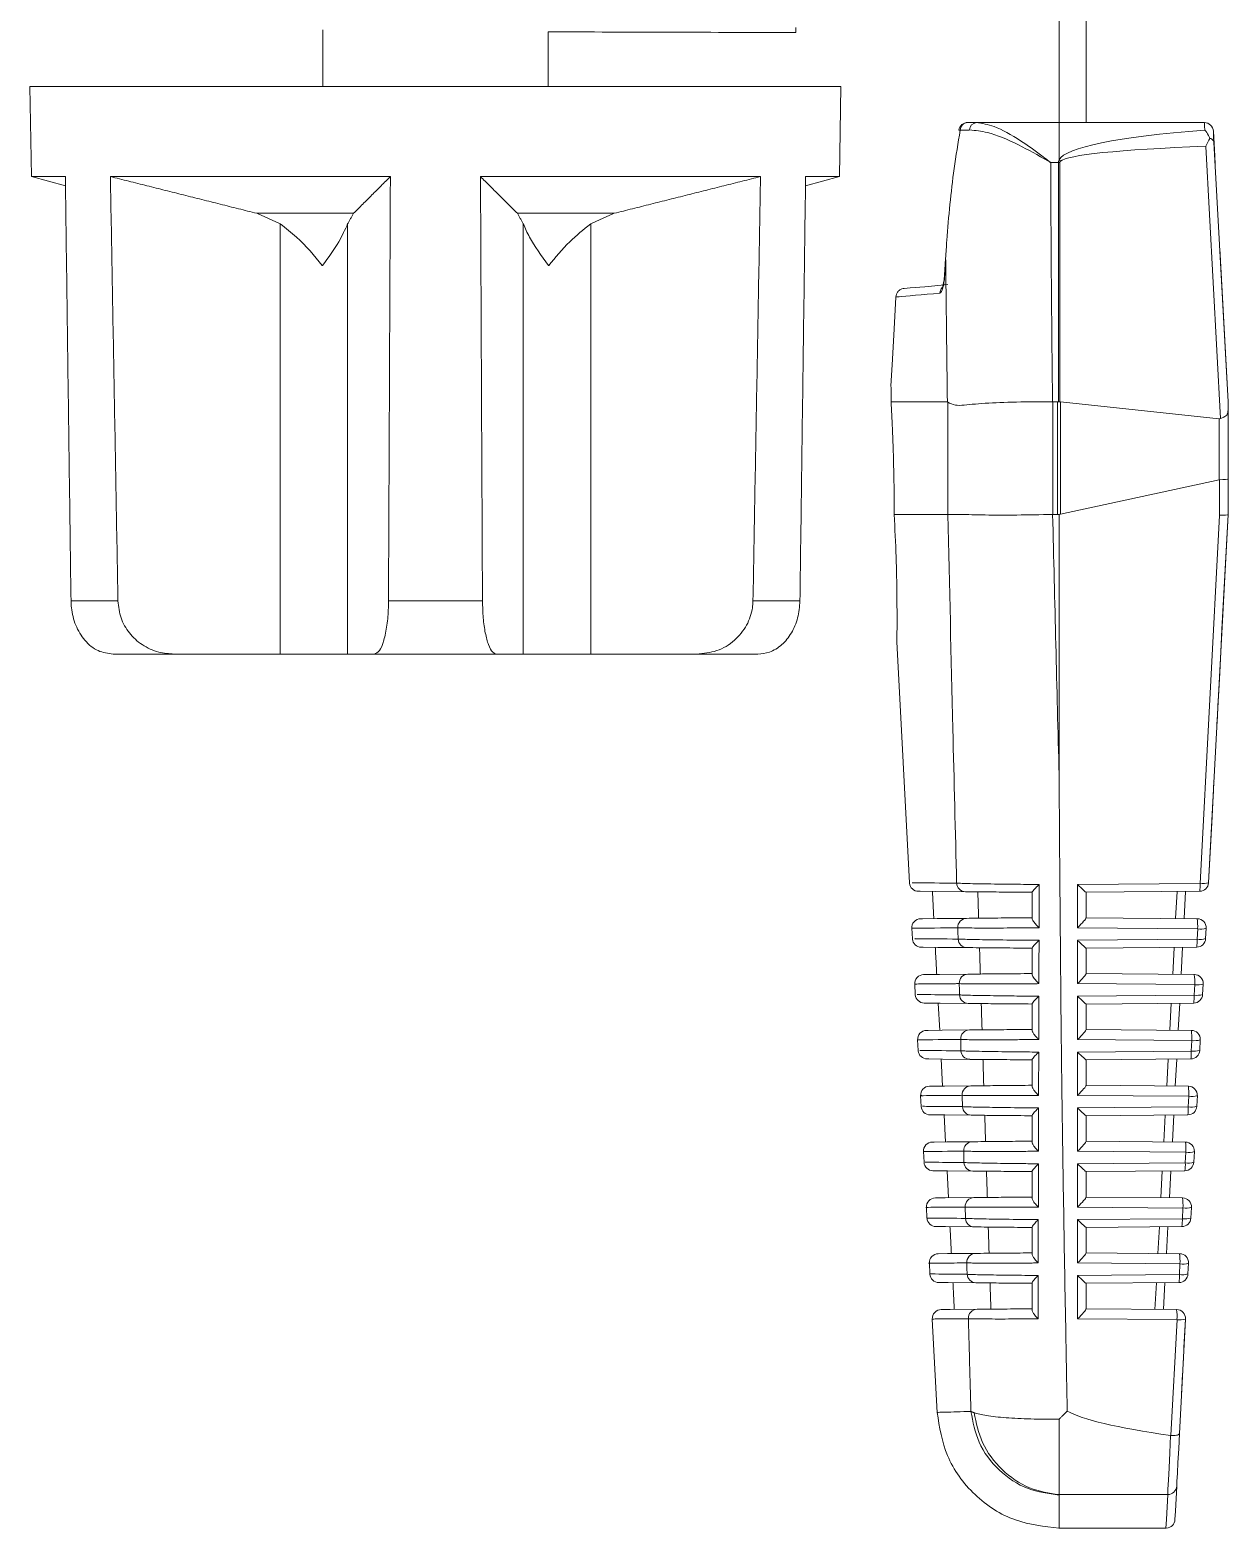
# Model space of a CAD drawing. Extents: x 2 to 136, y 1 to 99.
# Drawn here: x 10.688 to 12.018, y 40.205 to 41.868 of the extents above; entities that cross this region are included whole.
import ezdxf

# ---------------------------------------------------------------- set-up
doc = ezdxf.new("R2010")
doc.units = 0
doc.header["$MEASUREMENT"] = 0
doc.linetypes.add('SLD-Solid', pattern=[0])
doc.layers.add('OBJECT', color=7, linetype='CONTINUOUS')

msp = doc.modelspace()

# ---------------------------------------------------------------- linework, layer by layer
at = {"layer": 'OBJECT', "linetype": 'SLD-Solid', "lineweight": 15}
for p, q in [((11.8304, 41.9465), (11.8304, 41.765)), ((11.8604, 41.9465), (11.8604, 41.765)), ((11.0133, 41.8677), (11.0133, 41.805)), ((11.5383, 41.865), (11.5383, 41.8703)), ((11.2633, 41.805), (11.2633, 41.8657)), ((10.6883, 41.805), (10.6901, 41.705)), ((11.5883, 41.805), (10.6883, 41.805)), ((11.5866, 41.705), (11.5883, 41.805)), ((11.8304, 41.765), (11.7387, 41.765)), ((11.9826, 41.765), (11.8304, 41.765)), ((11.8304, 41.7236), (11.8304, 41.765)), ((11.9931, 41.7385), (12.0095, 41.4364)), ((12.0179, 41.455), (12.0022, 41.7433)), ((11.8211, 41.7205), (11.8296, 41.7205)), ((11.8296, 41.455), (11.8296, 41.7205)), ((11.8312, 41.7205), (11.8312, 41.4549)), ((10.6901, 41.705), (10.7277, 41.6949)), ((10.7276, 41.705), (10.6901, 41.705)), ((11.0883, 41.705), (10.7776, 41.705)), ((11.4991, 41.705), (11.1883, 41.705)), ((11.549, 41.6949), (11.5866, 41.705)), ((11.5866, 41.705), (11.5491, 41.705)), ((11.0475, 41.6642), (10.94, 41.6642)), ((10.9661, 41.175), (10.9661, 41.6524)), ((11.0409, 41.175), (11.0409, 41.6524)), ((11.3367, 41.6642), (11.2292, 41.6642)), ((11.2358, 41.175), (11.2358, 41.6524)), ((11.3106, 41.175), (11.3106, 41.6524)), ((12.0086, 41.6253), (12.0179, 41.455)), ((11.7045, 41.6142), (11.7042, 41.6142)), ((11.7035, 41.5961), (11.7033, 41.5961)), ((11.7064, 41.455), (11.644, 41.455)), ((11.707, 41.4545), (11.707, 41.33)), ((11.8231, 41.455), (11.8236, 41.455)), ((11.8236, 41.455), (11.8288, 41.455)), ((11.8236, 41.33), (11.8236, 41.455)), ((11.8288, 41.455), (11.8296, 41.455)), ((11.8288, 41.455), (11.8288, 41.33)), ((11.8312, 41.4549), (11.8319, 41.4548)), ((11.8319, 41.4548), (12.0081, 41.4362)), ((11.8319, 41.3303), (11.8319, 41.4548)), ((12.0179, 41.4467), (12.0179, 41.455)), ((12.0081, 41.4362), (12.0081, 41.3685)), ((12.0179, 41.3692), (12.0179, 41.4467)), ((12.0081, 41.3685), (11.8319, 41.3303)), ((12.0084, 41.3686), (12.0081, 41.3685)), ((12.0084, 41.3686), (12.0084, 41.329)), ((12.0179, 41.33), (12.0179, 41.3692)), ((11.707, 41.33), (11.6474, 41.33)), ((11.8236, 41.33), (11.8232, 41.33)), ((11.8288, 41.33), (11.8236, 41.33)), ((11.8304, 41.0414), (11.8304, 41.3299)), ((12.0084, 41.329), (11.9868, 40.9205)), ((11.9963, 40.9212), (12.0179, 41.33)), ((12.0179, 41.33), (12.0125, 41.2289)), ((12.0179, 41.33), (12.0179, 41.33)), ((10.7339, 41.234), (10.786, 41.234)), ((11.0862, 41.234), (11.1905, 41.234)), ((11.4907, 41.234), (11.5428, 41.234)), ((11.6503, 41.1886), (11.6643, 40.921)), ((10.8484, 41.175), (10.7806, 41.175)), ((10.8687, 41.175), (10.7806, 41.175)), ((10.9661, 41.175), (10.8484, 41.175)), ((10.9661, 41.175), (11.0409, 41.175)), ((11.0409, 41.175), (11.0705, 41.175)), ((11.2062, 41.175), (11.0705, 41.175)), ((11.2358, 41.175), (11.2062, 41.175)), ((11.2358, 41.175), (11.3106, 41.175)), ((11.3106, 41.175), (11.4283, 41.175)), ((11.4961, 41.175), (11.4283, 41.175)), ((12.0001, 40.9944), (11.9963, 40.9212)), ((11.8509, 40.9193), (11.9868, 40.9205)), ((11.8509, 40.8712), (11.8509, 40.9193)), ((11.9864, 40.9117), (11.8603, 40.9106)), ((11.8604, 40.9106), (11.8604, 40.8822)), ((11.9597, 40.8815), (11.9613, 40.9115)), ((11.9707, 40.9116), (11.9691, 40.8814)), ((11.6669, 40.8707), (11.6676, 40.859)), ((11.9842, 40.8701), (11.8509, 40.8712)), ((11.8604, 40.8824), (11.9837, 40.8813)), ((11.9835, 40.8585), (11.9842, 40.8701)), ((11.9936, 40.8708), (11.993, 40.8592)), ((11.8509, 40.8573), (11.9835, 40.8585)), ((11.8509, 40.8092), (11.8509, 40.8573)), ((11.9831, 40.8497), (11.8603, 40.8486)), ((11.8604, 40.8486), (11.8604, 40.8202)), ((11.9565, 40.8195), (11.958, 40.8495)), ((11.9675, 40.8496), (11.9659, 40.8195)), ((11.8604, 40.8204), (11.9804, 40.8193)), ((11.6702, 40.8087), (11.6708, 40.797)), ((11.9809, 40.8081), (11.8509, 40.8092)), ((11.9803, 40.7964), (11.9809, 40.8081)), ((11.9903, 40.8088), (11.9897, 40.7971)), ((11.6963, 40.7877), (11.6979, 40.7573)), ((11.8509, 40.7953), (11.9803, 40.7964)), ((11.8509, 40.7472), (11.8509, 40.7953)), ((11.9798, 40.7877), (11.8603, 40.7866)), ((11.8604, 40.7866), (11.8604, 40.7582)), ((11.9532, 40.7576), (11.9548, 40.7874)), ((11.9642, 40.7875), (11.9626, 40.7575)), ((11.8604, 40.7584), (11.9772, 40.7574)), ((11.6734, 40.7467), (11.6741, 40.735)), ((11.9776, 40.7461), (11.8509, 40.7472)), ((11.977, 40.7344), (11.9776, 40.7461)), ((11.9871, 40.7468), (11.9865, 40.7351)), ((11.6995, 40.7257), (11.7011, 40.6953)), ((11.8509, 40.7333), (11.977, 40.7344)), ((11.8509, 40.6852), (11.8509, 40.7333)), ((11.9766, 40.7256), (11.8603, 40.7246)), ((11.8604, 40.7246), (11.8604, 40.6962)), ((11.9499, 40.6956), (11.9515, 40.7254)), ((11.9609, 40.7255), (11.9593, 40.6955)), ((11.8604, 40.6964), (11.9739, 40.6954)), ((11.6767, 40.6848), (11.6773, 40.673)), ((11.9743, 40.6842), (11.8509, 40.6852)), ((11.8509, 40.6713), (11.9737, 40.6724)), ((11.8509, 40.6232), (11.8509, 40.6713)), ((11.9737, 40.6724), (11.9743, 40.6842)), ((11.9838, 40.6849), (11.9832, 40.6731)), ((11.7028, 40.6637), (11.7044, 40.6334)), ((11.9733, 40.6636), (11.8603, 40.6626)), ((11.8604, 40.6626), (11.8604, 40.6342)), ((11.9466, 40.6336), (11.9482, 40.6634)), ((11.9576, 40.6635), (11.9561, 40.6335)), ((11.6799, 40.6228), (11.6805, 40.611)), ((11.9711, 40.6222), (11.8509, 40.6232)), ((11.8604, 40.6344), (11.9706, 40.6334)), ((11.9704, 40.6104), (11.9711, 40.6222)), ((11.9805, 40.6229), (11.9799, 40.6111)), ((11.8509, 40.6093), (11.9704, 40.6104)), ((11.8509, 40.5612), (11.8509, 40.6093)), ((11.706, 40.6016), (11.7076, 40.5714)), ((11.97, 40.6016), (11.8603, 40.6006)), ((11.8604, 40.6006), (11.8604, 40.5722)), ((11.9434, 40.5716), (11.9449, 40.6014)), ((11.9544, 40.6014), (11.9528, 40.5716)), ((11.8604, 40.5724), (11.9674, 40.5714)), ((11.6832, 40.5609), (11.6838, 40.549)), ((11.9678, 40.5602), (11.8509, 40.5612)), ((11.9672, 40.5483), (11.9678, 40.5602)), ((11.9773, 40.5609), (11.9766, 40.549)), ((11.8509, 40.5473), (11.9672, 40.5483)), ((11.8509, 40.4992), (11.8509, 40.5473)), ((11.9667, 40.5396), (11.8603, 40.5386)), ((11.8604, 40.5386), (11.8604, 40.5102)), ((11.9401, 40.5097), (11.9417, 40.5393)), ((11.9511, 40.5394), (11.9495, 40.5096)), ((11.8604, 40.5104), (11.9641, 40.5095)), ((11.6864, 40.4989), (11.687, 40.487)), ((11.9645, 40.4983), (11.8509, 40.4992)), ((11.9639, 40.4863), (11.9645, 40.4983)), ((11.974, 40.4989), (11.9734, 40.487)), ((11.8509, 40.4853), (11.9639, 40.4863)), ((11.8509, 40.4372), (11.8509, 40.4853)), ((11.9635, 40.4775), (11.8603, 40.4766)), ((11.8604, 40.4766), (11.8604, 40.4482)), ((11.9368, 40.4477), (11.9384, 40.4773)), ((11.9478, 40.4774), (11.9462, 40.4476)), ((11.8604, 40.4484), (11.9608, 40.4475)), ((11.6897, 40.437), (11.6951, 40.333)), ((11.9613, 40.4363), (11.8509, 40.4372)), ((11.9613, 40.4363), (11.9545, 40.3076)), ((11.964, 40.31), (11.9707, 40.437)), ((11.9707, 40.437), (11.969, 40.4054)), ((11.8304, 40.2421), (11.9509, 40.2421)), ((11.83, 40.205), (11.949, 40.205))]:
    msp.add_line(p, q, dxfattribs=at)
at = {"layer": 'OBJECT', "linetype": 'SLD-Solid', "lineweight": 15, "flags": 128}
for points in [[(11.9917, 41.7649), (11.9916, 41.7649), (11.9916, 41.7649)], [(11.9916, 41.7649), (11.9916, 41.7636), (11.9918, 41.7608), (11.992, 41.7566)], [(12.0022, 41.7433), (12.0019, 41.7495), (12.0017, 41.7537), (12.0016, 41.7555)], [(12.0016, 41.7555), (12.0031, 41.7277), (12.0036, 41.7185)], [(11.7042, 41.6142), (11.7036, 41.6015), (11.7033, 41.5961)], [(11.707, 41.5851), (11.6813, 41.5828), (11.6651, 41.5814), (11.6583, 41.5808)], [(11.6438, 41.4728), (11.6451, 41.4961), (11.6469, 41.529), (11.6492, 41.5713)], [(12.0125, 41.2289), (12.0111, 41.2027), (12.0098, 41.1776), (12.0086, 41.1544), (12.0075, 41.1341), (12.0066, 41.1175), (12.006, 41.1052), (12.0056, 41.0976), (12.0055, 41.095)], [(12.0023, 41.0345), (12.0022, 41.0338), (12.0021, 41.0316), (12.0019, 41.028), (12.0017, 41.0231), (12.0013, 41.0171), (12.001, 41.0102), (12.0006, 41.0026), (12.0001, 40.9944)], [(11.7264, 40.9113), (11.693, 40.9116), (11.6763, 40.9117), (11.6742, 40.9117)], [(11.6768, 40.8813), (11.6789, 40.8813), (11.6952, 40.8815), (11.7276, 40.8817)], [(11.728, 40.8493), (11.6957, 40.8495), (11.6795, 40.8497), (11.6774, 40.8497)], [(11.6801, 40.8193), (11.6821, 40.8193), (11.6978, 40.8195), (11.7292, 40.8198)], [(11.7296, 40.7872), (11.6983, 40.7875), (11.6827, 40.7877), (11.6807, 40.7877)], [(11.6833, 40.7574), (11.6852, 40.7574), (11.7005, 40.7575), (11.7309, 40.7578)], [(11.7312, 40.7252), (11.701, 40.7255), (11.6858, 40.7256), (11.6839, 40.7256)], [(11.6866, 40.6954), (11.6884, 40.6954), (11.7032, 40.6955), (11.7325, 40.6958)], [(11.7329, 40.6632), (11.7037, 40.6635), (11.689, 40.6636), (11.6872, 40.6636)], [(11.6898, 40.6334), (11.6916, 40.6334), (11.7058, 40.6335), (11.7342, 40.6338)], [(11.7345, 40.6012), (11.7064, 40.6014), (11.6922, 40.6016), (11.6904, 40.6016)], [(11.6931, 40.5714), (11.6931, 40.5714), (11.7038, 40.5715), (11.7359, 40.5718)], [(11.7363, 40.5392), (11.7044, 40.5395), (11.6937, 40.5396)], [(11.6963, 40.5095), (11.6963, 40.5095), (11.7067, 40.5096), (11.7376, 40.5098)], [(11.738, 40.4772), (11.7072, 40.4774), (11.6969, 40.4775)], [(11.6996, 40.4475), (11.6996, 40.4475), (11.7095, 40.4476), (11.7394, 40.4478)], [(11.9675, 40.3762), (11.9663, 40.3532), (11.9661, 40.3503)], [(11.9541, 40.3076), (11.9532, 40.2884), (11.9524, 40.2718), (11.9517, 40.2582), (11.9512, 40.2482), (11.9509, 40.2421)], [(11.9609, 40.2514), (11.9612, 40.2568), (11.9617, 40.2658), (11.9623, 40.2779), (11.9631, 40.2928), (11.964, 40.31)], [(11.949, 40.205), (11.9495, 40.2143), (11.9509, 40.2421)], [(11.9609, 40.2514), (11.9595, 40.2237), (11.959, 40.2145)]]:
    msp.add_lwpolyline(points, dxfattribs=at)
at = {"layer": 'OBJECT', "linetype": 'SLD-Solid', "lineweight": 15}
for centre, radius, start, end in [((11.5383, 92.525), 50.66, 269.68898, 270), ((11.729, 41.755), 0.01, 90, 170.7454), ((11.7184, 41.7454), 0.0112, 78.5504, 86.3217), ((11.7297, 41.756), 0.00906, 94.3607, 177.1826), ((11.7397, 41.7565), 0.00857, 97.2266, 178.6423), ((11.9916, 41.7549), 0.00999, 3.1459, 90.0496), ((11.9916, 41.7549), 0.01, 3.1059, 89.191), ((11.8296, 41.6006), 0.1199, 89.2397, 89.9936), ((11.7434, 41.632), 0.1263, 45.477, 46.4723), ((11.6457, 41.5982), 0.0576, 343.2262, 357.8518), ((11.7082, 41.5752), 0.0101, 138.8484, 177.3873), ((11.6743, 40.9217), 0.01, 185.8671, 269.5), ((11.7266, 40.9211), 0.00987, 182.2588, 268.8659), ((11.9863, 40.9217), 0.01, 270.5, 356.9774), ((11.9459, 40.9181), 0.041, 351.0019, 3.3134), ((11.9901, 40.9407), 0.0204, 260.7339, 287.6061), ((11.6769, 40.8713), 0.01, 90.5, 185.5678), ((11.7279, 40.8718), 0.0099, 91.2088, 183.629), ((11.9836, 40.8713), 0.01, 356.9774, 89.5), ((11.9297, 40.8736), 0.0545, 356.3176, 8.1347), ((11.9874, 40.8902), 0.0204, 260.7174, 287.6224), ((11.6775, 40.8597), 0.01, 185.4939, 269.5), ((11.7282, 40.8591), 0.00987, 182.2857, 268.8816), ((11.983, 40.8597), 0.01, 270.5, 356.9774), ((11.9426, 40.8561), 0.041, 350.9994, 3.3163), ((11.9868, 40.8786), 0.0204, 260.7216, 287.6111), ((11.6802, 40.8093), 0.01, 90.5, 185.1668), ((11.7295, 40.8099), 0.0099, 91.1897, 183.6057), ((11.9804, 40.8093), 0.01, 356.9774, 89.5), ((11.9265, 40.8116), 0.0545, 356.3171, 8.1354), ((11.9842, 40.8282), 0.0204, 260.7174, 287.6224), ((11.6808, 40.7977), 0.01, 185.1202, 269.5), ((11.7298, 40.7971), 0.00988, 182.307, 268.9021), ((11.9797, 40.7977), 0.01, 270.5, 356.9774), ((11.9393, 40.7941), 0.041, 350.9998, 3.3139), ((11.9836, 40.8166), 0.0204, 260.7171, 287.6229), ((11.6834, 40.7474), 0.01, 90.5, 184.8207), ((11.7311, 40.7479), 0.00991, 91.1677, 183.5862), ((11.9771, 40.7474), 0.01, 356.9774, 89.5), ((11.9232, 40.7496), 0.0545, 356.3187, 8.1338), ((11.9809, 40.7663), 0.0204, 260.7216, 287.6111), ((11.684, 40.7356), 0.01, 184.7459, 269.5), ((11.7314, 40.7351), 0.00988, 182.3291, 268.9216), ((11.9765, 40.7356), 0.01, 270.5, 356.9774), ((11.9361, 40.732), 0.041, 350.9987, 3.3166), ((11.9803, 40.7545), 0.0204, 260.7174, 287.6224), ((11.6867, 40.6854), 0.01, 90.5, 184.4312), ((11.7327, 40.6859), 0.00991, 91.1426, 183.5715), ((11.9738, 40.6854), 0.01, 356.9774, 89.5), ((11.9199, 40.6877), 0.0545, 356.3195, 8.1328), ((11.6873, 40.6736), 0.01, 184.3711, 269.5), ((11.733, 40.6731), 0.00988, 182.3504, 268.9411), ((11.9732, 40.6736), 0.01, 270.5, 356.9774), ((11.9328, 40.67), 0.041, 351.0002, 3.3131), ((11.977, 40.6925), 0.0204, 260.7339, 287.6061), ((11.9776, 40.7043), 0.0204, 260.7174, 287.6224), ((11.6899, 40.6234), 0.01, 90.5, 184.0714), ((11.7344, 40.6239), 0.00991, 91.1208, 183.5527), ((11.9705, 40.6234), 0.01, 356.9774, 89.5), ((11.9167, 40.6257), 0.0545, 356.3183, 8.1342), ((11.9744, 40.6423), 0.0204, 260.714, 287.6259), ((11.6905, 40.6116), 0.01, 183.9957, 269.5), ((11.7347, 40.6111), 0.00989, 182.3725, 268.9596), ((11.9699, 40.6116), 0.01, 270.5, 356.9774), ((11.9295, 40.608), 0.041, 350.9994, 3.3163), ((11.9737, 40.6305), 0.0204, 260.7213, 287.6116), ((11.6932, 40.5614), 0.01, 90.5, 183.6897), ((11.7361, 40.5619), 0.00991, 91.1054, 183.5316), ((11.9673, 40.5614), 0.01, 356.9774, 89.5), ((11.9134, 40.5637), 0.0545, 356.3186, 8.1337), ((11.9711, 40.5804), 0.0204, 260.7342, 287.6057), ((11.6938, 40.5496), 0.01, 183.6197, 269.5), ((11.7364, 40.5491), 0.00989, 182.3926, 268.9785), ((11.9666, 40.5496), 0.01, 270.5, 356.9774), ((11.9262, 40.546), 0.041, 351.0013, 3.3124), ((11.9705, 40.5685), 0.0204, 260.7174, 287.6225), ((11.6964, 40.4995), 0.01, 90.5, 183.3196), ((11.7378, 40.4999), 0.00992, 91.0792, 183.5157), ((11.964, 40.4995), 0.01, 356.9774, 89.5), ((11.9101, 40.5018), 0.0545, 356.3195, 8.1328), ((11.9678, 40.5184), 0.0204, 260.7174, 287.6224), ((11.697, 40.4875), 0.01, 183.243, 269.5), ((11.7382, 40.4871), 0.00989, 182.413, 268.997), ((11.9634, 40.4875), 0.01, 270.5, 356.9774), ((11.923, 40.4839), 0.041, 351.0019, 3.3134), ((11.9672, 40.5064), 0.0204, 260.7171, 287.6229), ((11.6997, 40.4375), 0.01, 90.5, 183.0138), ((11.7396, 40.4379), 0.00992, 91.0575, 183.4986), ((11.9607, 40.4375), 0.01, 356.9774, 89.5), ((11.9068, 40.4398), 0.0545, 356.3183, 8.1342), ((11.9645, 40.4564), 0.0204, 260.7216, 287.6111), ((11.951, 40.252), 0.00991, 269.4424, 356.5322), ((11.949, 40.215), 0.01, 273.5738, 356.9774)]:
    msp.add_arc(centre, radius, start, end, dxfattribs=at)
for centre, major_axis, ratio, start_param, end_param in [((12.3991, 41.705), (0.5695, -0.0157), 0.101686, 2.370066, 3.09173), ((12.4007, 41.7128), (0.5695, -0.0078), 0.050872, 2.368959, 3.089624), ((13.8929, 41.8128), (0, 7.8848), 0.262774, 1.582496, 1.616187), ((12.3991, 41.705), (0.5695, -0.0157), 0.101686, 3.09173, 3.144394), ((12.4007, 41.7128), (0.5695, -0.0078), 0.050872, 3.089624, 3.142288), ((12.0079, 41.4736), (-0.0006, 0.0374), 0.267094, 3.109102, 3.249703), ((12.0079, 41.3692), (0.01, 0), 0.061163, 4.764749, 6.283185), ((13.8929, 45.3483), (0, 19.0675), 0.111038, 1.783132, 1.798644), ((11.8288, 40.3527), (0, 0.9773), 0.122785, 6.270094, 6.283185), ((11.8288, 40.352), (0.0064, 0.9787), 0.122438, 0.027376, 0.040465), ((12.0079, 41.3303), (0.01, -0.00026), 0.120424, 4.767926, 6.280008), ((11.8504, 40.9205), (0.00999, -0.00991), 0.035372, 4.799799, 6.248135), ((11.8504, 40.8725), (0.00996, 0.00988), 0.087934, 4.677799, 6.196235), ((11.8504, 40.8585), (0.00999, -0.00991), 0.035372, 4.799799, 6.248135), ((11.8504, 40.8105), (0.00996, 0.00988), 0.087934, 4.677799, 6.196235), ((11.8504, 40.7965), (0.00999, -0.00991), 0.035372, 4.799799, 6.248135), ((11.8504, 40.7485), (0.00996, 0.00988), 0.087934, 4.677799, 6.196235), ((11.8504, 40.7345), (0.00999, -0.00991), 0.035372, 4.799799, 6.248135), ((11.8504, 40.6865), (0.00996, 0.00988), 0.087934, 4.677799, 6.196235), ((11.8504, 40.6725), (0.00999, -0.00991), 0.035372, 4.799799, 6.248135), ((11.8504, 40.6245), (0.00996, 0.00988), 0.087934, 4.677799, 6.196235), ((11.8504, 40.6105), (0.00999, -0.00991), 0.035372, 4.799799, 6.248135), ((11.8504, 40.5625), (0.00996, 0.00988), 0.087934, 4.677799, 6.196235), ((11.8504, 40.5485), (0.00999, -0.00991), 0.035372, 4.799799, 6.248135), ((11.8504, 40.5005), (0.00996, 0.00988), 0.087934, 4.677799, 6.196235), ((11.8504, 40.4865), (0.00999, -0.00991), 0.035372, 4.799799, 6.248135), ((11.8504, 40.4385), (0.00996, 0.00988), 0.087934, 4.677799, 6.196235), ((14.1201, 40.3601), (2.2897, 0.0147), 0.052015, 3.230394, 3.471508)]:
    msp.add_ellipse(centre, major_axis=major_axis, ratio=ratio, start_param=start_param, end_param=end_param, dxfattribs=at)
for points, knots in [([(11.7045, 41.6142), (11.7049, 41.6209), (11.707, 41.6541), (11.7117, 41.7017), (11.7183, 41.7422), (11.7206, 41.7564)], [0, 0, 0, 0, 0.13968, 0.698662, 1, 1, 1, 1]), ([(11.7312, 41.7567), (11.7376, 41.7561), (11.7539, 41.7546), (11.784, 41.7414), (11.808, 41.7283), (11.82, 41.7212), (11.821, 41.7206), (11.8211, 41.7205)], [0, 0, 0, 0, 0.244744, 0.626729, 0.967928, 0.996145, 1, 1, 1, 1]), ([(11.8211, 41.7205), (11.821, 41.7206), (11.82, 41.7214), (11.8166, 41.724), (11.8055, 41.7325), (11.7851, 41.7468), (11.7597, 41.7617), (11.745, 41.764), (11.7387, 41.765)], [0, 0, 0, 0, 0.003661, 0.034964, 0.112489, 0.381453, 0.732442, 1, 1, 1, 1]), ([(11.992, 41.7566), (11.992, 41.7566), (11.9934, 41.755), (11.9955, 41.7521), (11.9973, 41.7485), (11.9978, 41.7474)], [0, 0, 0, 0, 0.021179, 0.717118, 1, 1, 1, 1]), ([(11.9978, 41.7474), (11.9963, 41.7446), (11.9948, 41.7417), (11.9932, 41.7386), (11.9931, 41.7385)], [0, 0, 0, 0, 0.979999, 1, 1, 1, 1]), ([(12.0022, 41.7433), (12.0022, 41.7433), (12.0022, 41.7436), (12.002, 41.7446), (12.0009, 41.746), (11.9992, 41.7469), (11.9981, 41.7473), (11.9978, 41.7474)], [0, 0, 0, 0, 0.017168, 0.202288, 0.556603, 0.898387, 1, 1, 1, 1]), ([(11.0127, 41.6062), (11.0126, 41.6063), (11.0043, 41.617), (10.9896, 41.6341), (10.9723, 41.6476), (10.9661, 41.6524)], [0, 0, 0, 0, 0.004609, 0.647696, 1, 1, 1, 1]), ([(11.0409, 41.6524), (11.038, 41.6461), (11.0317, 41.6322), (11.0197, 41.6152), (11.0127, 41.6063), (11.0127, 41.6062)], [0, 0, 0, 0, 0.458105, 0.995394, 1, 1, 1, 1]), ([(11.264, 41.6062), (11.264, 41.6063), (11.2556, 41.617), (11.2438, 41.6341), (11.2379, 41.6476), (11.2358, 41.6524)], [0, 0, 0, 0, 0.004609, 0.647696, 1, 1, 1, 1]), ([(11.3106, 41.6524), (11.3026, 41.6461), (11.2853, 41.6322), (11.2711, 41.6152), (11.2641, 41.6063), (11.264, 41.6062)], [0, 0, 0, 0, 0.458104, 0.995393, 1, 1, 1, 1]), ([(11.6981, 41.5756), (11.6986, 41.5759), (11.6996, 41.5764), (11.7011, 41.5801), (11.7024, 41.5855), (11.7032, 41.5912), (11.7034, 41.5948), (11.7035, 41.5961)], [0, 0, 0, 0, 0.219062, 0.438015, 0.65921, 0.879994, 1, 1, 1, 1]), ([(11.6492, 41.5714), (11.6494, 41.5725), (11.6497, 41.5747), (11.6516, 41.5776), (11.6542, 41.5797), (11.6566, 41.5806), (11.6579, 41.5807), (11.6583, 41.5808)], [0, 0, 0, 0, 0.235922, 0.471828, 0.707762, 0.92541, 1, 1, 1, 1]), ([(11.6492, 41.5713), (11.6493, 41.5714), (11.6499, 41.5714), (11.6554, 41.5719), (11.679, 41.574), (11.6981, 41.5756)], [0, 0, 0, 0, 0.045653, 0.228294, 1, 1, 1, 1]), ([(11.6438, 41.4728), (11.6439, 41.47), (11.6439, 41.4666), (11.644, 41.457), (11.644, 41.455)], [0, 0, 0, 0, 0.791808, 1, 1, 1, 1]), ([(11.644, 41.455), (11.644, 41.455), (11.644, 41.455), (11.644, 41.4549), (11.644, 41.4549), (11.6439, 41.4548), (11.6439, 41.4548)], [0, 0, 0, 0, 0.344834, 0.691981, 0.859587, 1, 1, 1, 1]), ([(11.6439, 41.4548), (11.6444, 41.4457), (11.6454, 41.4274), (11.6469, 41.3853), (11.6474, 41.3511), (11.6474, 41.3325), (11.6474, 41.33)], [0, 0, 0, 0, 0.315106, 0.632946, 0.949791, 1, 1, 1, 1]), ([(11.8231, 41.455), (11.8179, 41.4551), (11.7993, 41.4553), (11.7683, 41.4544), (11.7362, 41.4529), (11.7157, 41.4498), (11.7095, 41.4532), (11.707, 41.4545)], [0, 0, 0, 0, 0.097508, 0.35133, 0.599304, 0.843154, 1, 1, 1, 1]), ([(12.0179, 41.4467), (12.0178, 41.4452), (12.0178, 41.4426), (12.0166, 41.4401), (12.0145, 41.4385), (12.012, 41.4374), (12.0102, 41.4367), (12.0095, 41.4364)], [0, 0, 0, 0, 0.281512, 0.477158, 0.672469, 0.878462, 1, 1, 1, 1]), ([(11.6474, 41.33), (11.6482, 41.314), (11.6497, 41.2821), (11.6505, 41.2392), (11.6506, 41.2071), (11.6504, 41.1886), (11.6504, 41.1886), (11.6504, 41.1886)], [0, 0, 0, 0, 0.21319, 0.426375, 0.639811, 0.854212, 1, 1, 1, 1]), ([(11.8232, 41.33), (11.8097, 41.3297), (11.7828, 41.3292), (11.7471, 41.3293), (11.7197, 41.3301), (11.7112, 41.33), (11.707, 41.33)], [0, 0, 0, 0, 0.253584, 0.507165, 0.760848, 1, 1, 1, 1]), ([(11.707, 41.33), (11.7088, 41.2507), (11.7119, 41.1143), (11.7153, 40.9778), (11.7167, 40.9207)], [0, 0, 0, 0, 0.58145, 1, 1, 1, 1]), ([(10.7806, 41.175), (10.775, 41.1757), (10.7637, 41.1772), (10.7489, 41.189), (10.7386, 41.206), (10.7344, 41.2222), (10.734, 41.2314), (10.7339, 41.234)], [0, 0, 0, 0, 0.241745, 0.484005, 0.711796, 0.922051, 1, 1, 1, 1]), ([(10.786, 41.234), (10.7867, 41.2275), (10.7882, 41.2147), (10.7981, 41.1977), (10.8126, 41.1845), (10.8302, 41.1764), (10.8427, 41.1754), (10.8484, 41.175)], [0, 0, 0, 0, 0.198026, 0.39586, 0.598898, 0.81482, 1, 1, 1, 1]), ([(11.0705, 41.175), (11.0724, 41.1757), (11.0762, 41.1772), (11.0812, 41.189), (11.0847, 41.206), (11.0861, 41.2222), (11.0862, 41.2314), (11.0862, 41.234)], [0, 0, 0, 0, 0.241745, 0.484005, 0.711795, 0.922051, 1, 1, 1, 1]), ([(11.1905, 41.234), (11.1907, 41.2275), (11.191, 41.2147), (11.1935, 41.1977), (11.1972, 41.1845), (11.2016, 41.1764), (11.2047, 41.1754), (11.2062, 41.175)], [0, 0, 0, 0, 0.198026, 0.395861, 0.598898, 0.81482, 1, 1, 1, 1]), ([(11.4283, 41.175), (11.4358, 41.1757), (11.4509, 41.1772), (11.4706, 41.189), (11.4844, 41.206), (11.49, 41.2222), (11.4905, 41.2314), (11.4907, 41.234)], [0, 0, 0, 0, 0.241745, 0.484005, 0.711796, 0.922051, 1, 1, 1, 1]), ([(11.5428, 41.234), (11.5423, 41.2275), (11.5412, 41.2147), (11.5337, 41.1977), (11.5229, 41.1845), (11.5097, 41.1764), (11.5004, 41.1754), (11.4961, 41.175)], [0, 0, 0, 0, 0.198026, 0.395861, 0.598898, 0.81482, 1, 1, 1, 1]), ([(11.8395, 40.3349), (11.8393, 40.3406), (11.8388, 40.369), (11.8366, 40.4884), (11.8326, 40.7182), (11.8312, 40.9253), (11.8304, 41.0414)], [0, 0, 0, 0, 0.024147, 0.120738, 0.507103, 1, 1, 1, 1]), ([(11.6673, 40.9212), (11.6678, 40.9212), (11.6689, 40.9212), (11.6994, 40.9209), (11.7167, 40.9207)], [0, 0, 0, 0, 0.434853, 1, 1, 1, 1]), ([(11.7167, 40.9207), (11.7185, 40.9207), (11.7238, 40.9204), (11.7423, 40.92), (11.7707, 40.9196), (11.7942, 40.9194), (11.8056, 40.9193), (11.8083, 40.9193)], [0, 0, 0, 0, 0.147376, 0.444496, 0.741154, 0.940222, 1, 1, 1, 1]), ([(11.8004, 40.9106), (11.7891, 40.9107), (11.7664, 40.9109), (11.7392, 40.9112), (11.7308, 40.9112), (11.7264, 40.9113)], [0, 0, 0, 0, 0.320862, 0.641681, 1, 1, 1, 1]), ([(11.8004, 40.9107), (11.8005, 40.9109), (11.8007, 40.9114), (11.8025, 40.9135), (11.8051, 40.9162), (11.8072, 40.9183), (11.8082, 40.9193), (11.8083, 40.9193)], [0, 0, 0, 0, 0.192793, 0.429651, 0.749319, 0.992262, 1, 1, 1, 1]), ([(11.8083, 40.9193), (11.8082, 40.9127), (11.8082, 40.8967), (11.8082, 40.8806), (11.8081, 40.8712)], [0, 0, 0, 0, 0.412557, 1, 1, 1, 1]), ([(11.718, 40.8712), (11.7166, 40.8712), (11.7096, 40.8711), (11.684, 40.8709), (11.6633, 40.8707), (11.6688, 40.8708), (11.6696, 40.8708)], [0, 0, 0, 0, 0.041896, 0.209507, 0.881586, 1, 1, 1, 1]), ([(11.8081, 40.8712), (11.8055, 40.8712), (11.7965, 40.8711), (11.7752, 40.871), (11.7478, 40.8709), (11.7266, 40.871), (11.7204, 40.8712), (11.718, 40.8712)], [0, 0, 0, 0, 0.059553, 0.208066, 0.505163, 0.802607, 1, 1, 1, 1]), ([(11.7276, 40.8817), (11.7315, 40.8818), (11.7392, 40.8818), (11.7651, 40.8821), (11.7884, 40.8823), (11.8004, 40.8824)], [0, 0, 0, 0, 0.327832, 0.655734, 1, 1, 1, 1]), ([(11.8081, 40.8712), (11.8081, 40.8712), (11.8069, 40.8724), (11.8047, 40.8747), (11.8022, 40.8778), (11.8007, 40.8802), (11.8005, 40.8812), (11.8004, 40.8816)], [0, 0, 0, 0, 0.007975, 0.299097, 0.60291, 0.800708, 1, 1, 1, 1]), ([(11.6702, 40.8592), (11.6708, 40.8591), (11.6722, 40.8591), (11.7018, 40.8589), (11.7183, 40.8587)], [0, 0, 0, 0, 0.442331, 1, 1, 1, 1]), ([(11.7183, 40.8587), (11.72, 40.8587), (11.7253, 40.8584), (11.7437, 40.858), (11.7717, 40.8576), (11.7946, 40.8574), (11.8055, 40.8573), (11.8081, 40.8573)], [0, 0, 0, 0, 0.148954, 0.44926, 0.7491, 0.940502, 1, 1, 1, 1]), ([(11.8004, 40.8487), (11.8005, 40.849), (11.8007, 40.8495), (11.8025, 40.8516), (11.8051, 40.8543), (11.8072, 40.8564), (11.8081, 40.8573), (11.8081, 40.8573)], [0, 0, 0, 0, 0.197194, 0.440799, 0.768914, 0.992186, 1, 1, 1, 1]), ([(11.8081, 40.8573), (11.8081, 40.8507), (11.8081, 40.8347), (11.808, 40.8186), (11.808, 40.8092)], [0, 0, 0, 0, 0.412532, 1, 1, 1, 1]), ([(11.8004, 40.8486), (11.7891, 40.8487), (11.7667, 40.8489), (11.7402, 40.8491), (11.7322, 40.8492), (11.728, 40.8493)], [0, 0, 0, 0, 0.324748, 0.649448, 1, 1, 1, 1]), ([(11.7292, 40.8198), (11.7331, 40.8198), (11.7407, 40.8199), (11.7662, 40.8201), (11.7889, 40.8203), (11.8004, 40.8204)], [0, 0, 0, 0, 0.331872, 0.663815, 1, 1, 1, 1]), ([(11.7196, 40.8092), (11.7182, 40.8092), (11.7113, 40.8092), (11.6862, 40.8089), (11.6664, 40.8088), (11.6717, 40.8088), (11.6725, 40.8088)], [0, 0, 0, 0, 0.042626, 0.213154, 0.896941, 1, 1, 1, 1]), ([(11.808, 40.8092), (11.8054, 40.8092), (11.7964, 40.8091), (11.7754, 40.809), (11.7482, 40.8089), (11.7278, 40.809), (11.7219, 40.8092), (11.7196, 40.8092)], [0, 0, 0, 0, 0.059276, 0.209421, 0.509831, 0.810598, 1, 1, 1, 1]), ([(11.808, 40.8092), (11.808, 40.8092), (11.8069, 40.8103), (11.8047, 40.8126), (11.8022, 40.8156), (11.8007, 40.8181), (11.8005, 40.8191), (11.8004, 40.8196)], [0, 0, 0, 0, 0.008047, 0.282711, 0.593788, 0.796118, 1, 1, 1, 1]), ([(11.673, 40.7971), (11.6738, 40.7971), (11.6756, 40.7971), (11.7042, 40.7969), (11.7199, 40.7967)], [0, 0, 0, 0, 0.450066, 1, 1, 1, 1]), ([(11.7199, 40.7967), (11.7216, 40.7966), (11.7268, 40.7964), (11.7451, 40.796), (11.7727, 40.7956), (11.795, 40.7954), (11.8054, 40.7953), (11.808, 40.7953)], [0, 0, 0, 0, 0.150605, 0.454244, 0.75741, 0.940779, 1, 1, 1, 1]), ([(11.8004, 40.7866), (11.7892, 40.7867), (11.7669, 40.7869), (11.7413, 40.7871), (11.7335, 40.7872), (11.7296, 40.7872)], [0, 0, 0, 0, 0.328834, 0.657619, 1, 1, 1, 1]), ([(11.8004, 40.7868), (11.8005, 40.787), (11.8007, 40.7876), (11.8025, 40.7898), (11.8051, 40.7925), (11.8071, 40.7945), (11.8079, 40.7953), (11.808, 40.7953)], [0, 0, 0, 0, 0.201838, 0.452547, 0.78939, 0.992117, 1, 1, 1, 1]), ([(11.808, 40.7953), (11.8079, 40.7887), (11.8079, 40.7727), (11.8079, 40.7566), (11.8078, 40.7472)], [0, 0, 0, 0, 0.412495, 1, 1, 1, 1]), ([(11.7309, 40.7578), (11.7347, 40.7578), (11.7422, 40.7579), (11.7673, 40.7581), (11.7894, 40.7583), (11.8004, 40.7584)], [0, 0, 0, 0, 0.336123, 0.672318, 1, 1, 1, 1]), ([(11.8078, 40.7472), (11.8078, 40.7472), (11.807, 40.748), (11.805, 40.7501), (11.8025, 40.753), (11.8007, 40.7559), (11.8005, 40.757), (11.8004, 40.7575)], [0, 0, 0, 0, 0.008163, 0.206908, 0.537762, 0.791259, 1, 1, 1, 1]), ([(11.7212, 40.7472), (11.7198, 40.7472), (11.713, 40.7472), (11.6885, 40.747), (11.6693, 40.7468), (11.6747, 40.7468), (11.6753, 40.7468)], [0, 0, 0, 0, 0.043381, 0.216931, 0.912837, 1, 1, 1, 1]), ([(11.8078, 40.7472), (11.8053, 40.7472), (11.7964, 40.7471), (11.7755, 40.747), (11.7487, 40.7469), (11.729, 40.747), (11.7233, 40.7472), (11.7212, 40.7472)], [0, 0, 0, 0, 0.059002, 0.210856, 0.514734, 0.81898, 1, 1, 1, 1]), ([(11.6759, 40.7351), (11.6768, 40.7351), (11.6789, 40.7351), (11.7065, 40.7348), (11.7215, 40.7347)], [0, 0, 0, 0, 0.458072, 1, 1, 1, 1]), ([(11.7215, 40.7347), (11.7232, 40.7346), (11.7284, 40.7344), (11.7465, 40.734), (11.7737, 40.7336), (11.7954, 40.7334), (11.8053, 40.7333), (11.8078, 40.7333)], [0, 0, 0, 0, 0.152333, 0.459461, 0.766109, 0.941054, 1, 1, 1, 1]), ([(11.8004, 40.7246), (11.7893, 40.7247), (11.7672, 40.7249), (11.7424, 40.7251), (11.7349, 40.7252), (11.7312, 40.7252)], [0, 0, 0, 0, 0.333137, 0.666224, 1, 1, 1, 1]), ([(11.8004, 40.7248), (11.8005, 40.7251), (11.8007, 40.7257), (11.8026, 40.728), (11.8051, 40.7306), (11.8071, 40.7326), (11.8078, 40.7333), (11.8078, 40.7333)], [0, 0, 0, 0, 0.206744, 0.464933, 0.810713, 0.992038, 1, 1, 1, 1]), ([(11.8078, 40.7333), (11.8078, 40.7267), (11.8077, 40.7107), (11.8077, 40.6946), (11.8077, 40.6852)], [0, 0, 0, 0, 0.41247, 1, 1, 1, 1]), ([(11.7325, 40.6958), (11.7363, 40.6958), (11.7437, 40.6959), (11.7684, 40.6961), (11.7899, 40.6963), (11.8004, 40.6964)], [0, 0, 0, 0, 0.340602, 0.681276, 1, 1, 1, 1]), ([(11.8077, 40.6852), (11.8076, 40.6852), (11.8069, 40.6859), (11.805, 40.6879), (11.8026, 40.6908), (11.8007, 40.6937), (11.8005, 40.6949), (11.8004, 40.6954)], [0, 0, 0, 0, 0.008252, 0.187001, 0.525642, 0.786175, 1, 1, 1, 1]), ([(11.7228, 40.6853), (11.7215, 40.6852), (11.7148, 40.6852), (11.6907, 40.685), (11.6724, 40.6848), (11.6777, 40.6849), (11.6782, 40.6849)], [0, 0, 0, 0, 0.044163, 0.220841, 0.929294, 1, 1, 1, 1]), ([(11.6787, 40.6731), (11.6798, 40.6731), (11.6822, 40.673), (11.7089, 40.6728), (11.7232, 40.6727)], [0, 0, 0, 0, 0.466363, 1, 1, 1, 1]), ([(11.8077, 40.6852), (11.8052, 40.6852), (11.7964, 40.6851), (11.7757, 40.685), (11.7491, 40.685), (11.7302, 40.6851), (11.7248, 40.6852), (11.7228, 40.6853)], [0, 0, 0, 0, 0.058732, 0.212375, 0.519887, 0.827778, 1, 1, 1, 1]), ([(11.7232, 40.6727), (11.7249, 40.6726), (11.7299, 40.6724), (11.748, 40.672), (11.7747, 40.6716), (11.7959, 40.6714), (11.8052, 40.6713), (11.8076, 40.6713)], [0, 0, 0, 0, 0.154143, 0.464926, 0.775223, 0.941326, 1, 1, 1, 1]), ([(11.8004, 40.6628), (11.8005, 40.6631), (11.8007, 40.6638), (11.8026, 40.6662), (11.8051, 40.6688), (11.807, 40.6707), (11.8076, 40.6713), (11.8076, 40.6713)], [0, 0, 0, 0, 0.211948, 0.477977, 0.832965, 0.99196, 1, 1, 1, 1]), ([(11.8076, 40.6713), (11.8076, 40.6647), (11.8076, 40.6487), (11.8075, 40.6326), (11.8075, 40.6232)], [0, 0, 0, 0, 0.412433, 1, 1, 1, 1]), ([(11.8004, 40.6626), (11.7894, 40.6627), (11.7674, 40.6629), (11.7435, 40.6631), (11.7364, 40.6632), (11.7329, 40.6632)], [0, 0, 0, 0, 0.337675, 0.675297, 1, 1, 1, 1]), ([(11.7245, 40.6233), (11.7232, 40.6233), (11.7166, 40.6232), (11.693, 40.623), (11.6754, 40.6228), (11.6807, 40.6229), (11.6811, 40.6229)], [0, 0, 0, 0, 0.044973, 0.224892, 0.94635, 1, 1, 1, 1]), ([(11.8075, 40.6232), (11.8051, 40.6232), (11.7964, 40.6231), (11.7758, 40.623), (11.7496, 40.623), (11.7314, 40.6231), (11.7263, 40.6232), (11.7245, 40.6233)], [0, 0, 0, 0, 0.058464, 0.213983, 0.525307, 0.837021, 1, 1, 1, 1]), ([(11.7342, 40.6338), (11.7379, 40.6338), (11.7453, 40.6339), (11.7695, 40.6341), (11.7905, 40.6343), (11.8004, 40.6344)], [0, 0, 0, 0, 0.345325, 0.690726, 1, 1, 1, 1]), ([(11.8075, 40.6232), (11.8075, 40.6232), (11.8069, 40.6239), (11.805, 40.6258), (11.8026, 40.6286), (11.8007, 40.6316), (11.8005, 40.6328), (11.8004, 40.6334)], [0, 0, 0, 0, 0.00834, 0.166409, 0.512968, 0.780852, 1, 1, 1, 1]), ([(11.6816, 40.6111), (11.6829, 40.611), (11.6855, 40.611), (11.7113, 40.6108), (11.7248, 40.6107)], [0, 0, 0, 0, 0.474956, 1, 1, 1, 1]), ([(11.7248, 40.6107), (11.7265, 40.6106), (11.7315, 40.6104), (11.7494, 40.61), (11.7757, 40.6096), (11.7963, 40.6094), (11.8051, 40.6093), (11.8075, 40.6093)], [0, 0, 0, 0, 0.156042, 0.470658, 0.784781, 0.941595, 1, 1, 1, 1]), ([(11.8004, 40.6008), (11.8005, 40.6012), (11.8007, 40.6019), (11.8027, 40.6043), (11.8051, 40.6069), (11.8069, 40.6087), (11.8075, 40.6093), (11.8075, 40.6093)], [0, 0, 0, 0, 0.217443, 0.491754, 0.856159, 0.991871, 1, 1, 1, 1]), ([(11.8075, 40.6093), (11.8075, 40.6027), (11.8074, 40.5867), (11.8074, 40.5706), (11.8074, 40.5612)], [0, 0, 0, 0, 0.412396, 1, 1, 1, 1]), ([(11.8004, 40.6006), (11.7895, 40.6007), (11.7677, 40.6009), (11.7446, 40.6011), (11.7378, 40.6012), (11.7345, 40.6012)], [0, 0, 0, 0, 0.342466, 0.684875, 1, 1, 1, 1]), ([(11.7359, 40.5718), (11.7396, 40.5718), (11.7469, 40.5719), (11.7707, 40.5721), (11.791, 40.5723), (11.8004, 40.5724)], [0, 0, 0, 0, 0.350316, 0.700707, 1, 1, 1, 1]), ([(11.8074, 40.5612), (11.8073, 40.5612), (11.8068, 40.5618), (11.805, 40.5636), (11.8026, 40.5664), (11.8007, 40.5695), (11.8005, 40.5707), (11.8004, 40.5713)], [0, 0, 0, 0, 0.008467, 0.145061, 0.499705, 0.775223, 1, 1, 1, 1]), ([(11.7262, 40.5613), (11.7249, 40.5613), (11.7184, 40.5612), (11.6953, 40.561), (11.6785, 40.5609), (11.6837, 40.5609), (11.6839, 40.5609)], [0, 0, 0, 0, 0.045813, 0.229093, 0.964032, 1, 1, 1, 1]), ([(11.8074, 40.5612), (11.805, 40.5612), (11.7963, 40.5611), (11.776, 40.561), (11.7501, 40.561), (11.7327, 40.5611), (11.7278, 40.5612), (11.7262, 40.5613)], [0, 0, 0, 0, 0.058199, 0.215687, 0.531014, 0.846742, 1, 1, 1, 1]), ([(11.6845, 40.549), (11.6859, 40.549), (11.6888, 40.549), (11.7137, 40.5488), (11.7265, 40.5487)], [0, 0, 0, 0, 0.483866, 1, 1, 1, 1]), ([(11.7265, 40.5487), (11.7282, 40.5486), (11.7331, 40.5484), (11.751, 40.548), (11.7768, 40.5476), (11.7968, 40.5474), (11.805, 40.5473), (11.8073, 40.5473)], [0, 0, 0, 0, 0.158035, 0.476676, 0.794816, 0.94186, 1, 1, 1, 1]), ([(11.8004, 40.5386), (11.7896, 40.5387), (11.768, 40.5389), (11.7458, 40.5391), (11.7393, 40.5392), (11.7363, 40.5392)], [0, 0, 0, 0, 0.347531, 0.695003, 1, 1, 1, 1]), ([(11.8004, 40.5389), (11.8005, 40.5392), (11.8007, 40.54), (11.8027, 40.5425), (11.8051, 40.5451), (11.8069, 40.5468), (11.8073, 40.5473), (11.8073, 40.5473)], [0, 0, 0, 0, 0.223275, 0.506282, 0.880312, 0.991807, 1, 1, 1, 1]), ([(11.8073, 40.5473), (11.8073, 40.5407), (11.8073, 40.5247), (11.8072, 40.5086), (11.8072, 40.4992)], [0, 0, 0, 0, 0.412352, 1, 1, 1, 1]), ([(11.7376, 40.5098), (11.7412, 40.5099), (11.7485, 40.5099), (11.7718, 40.5101), (11.7915, 40.5103), (11.8004, 40.5104)], [0, 0, 0, 0, 0.355595, 0.711267, 1, 1, 1, 1]), ([(11.8072, 40.4992), (11.8072, 40.4992), (11.8067, 40.4997), (11.805, 40.5014), (11.8027, 40.5042), (11.8007, 40.5073), (11.8005, 40.5086), (11.8004, 40.5092)], [0, 0, 0, 0, 0.008561, 0.122936, 0.485778, 0.769309, 1, 1, 1, 1]), ([(11.7279, 40.4993), (11.7266, 40.4993), (11.7203, 40.4992), (11.6977, 40.499), (11.6815, 40.4989), (11.6867, 40.4989), (11.6868, 40.4989)], [0, 0, 0, 0, 0.046685, 0.233452, 0.982381, 1, 1, 1, 1]), ([(11.8072, 40.4992), (11.8049, 40.4992), (11.7963, 40.4991), (11.7762, 40.499), (11.7507, 40.499), (11.734, 40.4991), (11.7293, 40.4993), (11.7279, 40.4993)], [0, 0, 0, 0, 0.057936, 0.217495, 0.537029, 0.856977, 1, 1, 1, 1]), ([(11.6873, 40.487), (11.6889, 40.487), (11.6921, 40.487), (11.7161, 40.4868), (11.7283, 40.4866)], [0, 0, 0, 0, 0.493112, 1, 1, 1, 1]), ([(11.7283, 40.4866), (11.7299, 40.4866), (11.7348, 40.4863), (11.7525, 40.4859), (11.7779, 40.4856), (11.7972, 40.4854), (11.8049, 40.4853), (11.8072, 40.4853)], [0, 0, 0, 0, 0.16013, 0.483001, 0.805363, 0.942123, 1, 1, 1, 1]), ([(11.8004, 40.4766), (11.7897, 40.4767), (11.7684, 40.4769), (11.747, 40.4771), (11.7408, 40.4771), (11.738, 40.4772)], [0, 0, 0, 0, 0.352893, 0.705727, 1, 1, 1, 1]), ([(11.8004, 40.4769), (11.8005, 40.4773), (11.8007, 40.4781), (11.8028, 40.4807), (11.8051, 40.4833), (11.8068, 40.4849), (11.8071, 40.4853), (11.8072, 40.4853)], [0, 0, 0, 0, 0.229448, 0.521617, 0.905465, 0.991714, 1, 1, 1, 1]), ([(11.8072, 40.4853), (11.8071, 40.4787), (11.8071, 40.4627), (11.8071, 40.4466), (11.807, 40.4372)], [0, 0, 0, 0, 0.412308, 1, 1, 1, 1]), ([(11.7394, 40.4478), (11.743, 40.4479), (11.7501, 40.4479), (11.773, 40.4481), (11.7921, 40.4483), (11.8004, 40.4484)], [0, 0, 0, 0, 0.361189, 0.722456, 1, 1, 1, 1]), ([(11.807, 40.4372), (11.807, 40.4372), (11.8066, 40.4376), (11.805, 40.4393), (11.8027, 40.442), (11.8007, 40.4452), (11.8005, 40.4465), (11.8004, 40.4472)], [0, 0, 0, 0, 0.008641, 0.099985, 0.471221, 0.763076, 1, 1, 1, 1]), ([(11.7297, 40.4373), (11.7284, 40.4373), (11.7222, 40.4373), (11.699, 40.4371), (11.6938, 40.437), (11.6897, 40.437)], [0, 0, 0, 0, 0.047591, 0.237986, 1, 1, 1, 1]), ([(11.807, 40.4372), (11.8048, 40.4372), (11.7963, 40.4371), (11.7764, 40.437), (11.7512, 40.437), (11.7353, 40.4371), (11.7309, 40.4373), (11.7297, 40.4373)], [0, 0, 0, 0, 0.057677, 0.219413, 0.543377, 0.867764, 1, 1, 1, 1]), ([(11.969, 40.4054), (11.9688, 40.4016), (11.9684, 40.3939), (11.968, 40.3847), (11.9676, 40.3785), (11.9675, 40.3769), (11.9675, 40.3762)], [0, 0, 0, 0, 0.261885, 0.524406, 0.776422, 1, 1, 1, 1]), ([(11.7326, 40.3344), (11.7218, 40.3341), (11.6999, 40.3335), (11.6967, 40.3334), (11.6951, 40.3334)], [0, 0, 0, 0, 0.496376, 1, 1, 1, 1]), ([(11.8304, 40.205), (11.8139, 40.2068), (11.7796, 40.2104), (11.7349, 40.2399), (11.7032, 40.2829), (11.6977, 40.317), (11.6951, 40.3334)], [0, 0, 0, 0, 0.240773, 0.5, 0.759228, 1, 1, 1, 1]), ([(11.8304, 40.2416), (11.8186, 40.2432), (11.7943, 40.2465), (11.7625, 40.2679), (11.7394, 40.2986), (11.7348, 40.3227), (11.7326, 40.3344)], [0, 0, 0, 0, 0.24117, 0.5, 0.758832, 1, 1, 1, 1]), ([(11.8304, 40.2421), (11.8192, 40.2438), (11.7962, 40.2474), (11.7659, 40.2685), (11.7434, 40.2983), (11.7384, 40.3217), (11.736, 40.333)], [0, 0, 0, 0, 0.241561, 0.500001, 0.75844, 1, 1, 1, 1]), ([(11.8304, 40.3258), (11.8197, 40.3258), (11.7983, 40.3258), (11.7707, 40.3273), (11.7483, 40.3296), (11.7401, 40.3319), (11.736, 40.333)], [0, 0, 0, 0, 0.25, 0.5, 0.75, 1, 1, 1, 1]), ([(11.8304, 40.2421), (11.8304, 40.2449), (11.8304, 40.2506), (11.8304, 40.2698), (11.8304, 40.2949), (11.8304, 40.3155), (11.8304, 40.3258)], [0, 0, 0, 0, 0.249999, 0.5, 0.750001, 1, 1, 1, 1]), ([(11.9545, 40.3076), (11.9556, 40.3076), (11.9578, 40.3076), (11.9607, 40.3079), (11.9628, 40.3086), (11.9638, 40.3093), (11.964, 40.3098), (11.964, 40.31), (11.964, 40.31)], [0, 0, 0, 0, 0.219279, 0.438503, 0.65924, 0.882985, 0.985836, 1, 1, 1, 1]), ([(11.8304, 40.205), (11.8304, 40.2065), (11.8304, 40.2096), (11.8304, 40.2309), (11.8304, 40.2416)], [0, 0, 0, 0, 0.5, 1, 1, 1, 1])]:
    msp.add_open_spline(points, degree=3, knots=knots, dxfattribs=at)
for points in [[(11.7206, 41.7564), (11.7312, 41.7567)], [(11.7387, 41.765), (11.729, 41.765)], [(11.9826, 41.765), (11.9916, 41.7649)], [(10.7339, 41.234), (10.7276, 41.705)], [(10.7776, 41.705), (10.786, 41.234)], [(10.94, 41.6642), (10.7776, 41.705)], [(11.0883, 41.705), (11.0475, 41.6642)], [(11.0862, 41.234), (11.0883, 41.705)], [(11.1883, 41.705), (11.1905, 41.234)], [(11.2292, 41.6642), (11.1883, 41.705)], [(11.4991, 41.705), (11.3367, 41.6642)], [(11.4907, 41.234), (11.4991, 41.705)], [(11.5491, 41.705), (11.5428, 41.234)], [(10.9661, 41.6524), (10.94, 41.6642)], [(11.0475, 41.6642), (11.0409, 41.6524)], [(11.2358, 41.6524), (11.2292, 41.6642)], [(11.3367, 41.6642), (11.3106, 41.6524)], [(11.7035, 41.5961), (11.7045, 41.6142)], [(11.7045, 41.6142), (11.7064, 41.455)], [(11.6492, 41.5714), (11.6492, 41.5713)], [(11.6438, 41.4728), (11.6438, 41.4728)], [(11.7064, 41.455), (11.707, 41.4545)], [(11.8312, 41.4549), (11.8296, 41.455)], [(11.707, 41.33), (11.707, 41.33)], [(11.6914, 40.8814), (11.6898, 40.9116)], [(11.7402, 40.9111), (11.7411, 40.8819)], [(11.8004, 40.8816), (11.8004, 40.9107)], [(11.718, 40.8712), (11.7183, 40.8587)], [(11.6946, 40.8195), (11.693, 40.8496)], [(11.7421, 40.8491), (11.743, 40.8199)], [(11.8004, 40.8196), (11.8004, 40.8487)], [(11.7196, 40.8092), (11.7199, 40.7967)], [(11.744, 40.7871), (11.7449, 40.7579)], [(11.8004, 40.7575), (11.8004, 40.7868)], [(11.7212, 40.7472), (11.7215, 40.7347)], [(11.7459, 40.7251), (11.7468, 40.6959)], [(11.8004, 40.6954), (11.8004, 40.7248)], [(11.7228, 40.6853), (11.7232, 40.6727)], [(11.7479, 40.6631), (11.7488, 40.6339)], [(11.8004, 40.6334), (11.8004, 40.6628)], [(11.7245, 40.6233), (11.7248, 40.6107)], [(11.7498, 40.6011), (11.7508, 40.5719)], [(11.8004, 40.5713), (11.8004, 40.6008)], [(11.7262, 40.5613), (11.7265, 40.5487)], [(11.7109, 40.5096), (11.7093, 40.5394)], [(11.7518, 40.539), (11.7527, 40.51)], [(11.8004, 40.5092), (11.8004, 40.5389)], [(11.7279, 40.4993), (11.7283, 40.4866)], [(11.7141, 40.4476), (11.7126, 40.4774)], [(11.7538, 40.477), (11.7547, 40.448)], [(11.8004, 40.4472), (11.8004, 40.4769)], [(11.7297, 40.4373), (11.7326, 40.3344)], [(11.736, 40.333), (11.7326, 40.3344)], [(11.8304, 40.3258), (11.8395, 40.3349)], [(11.9545, 40.3076), (11.9541, 40.3076)], [(11.8304, 40.2416), (11.8304, 40.2421)]]:
    msp.add_open_spline(points, degree=1, dxfattribs=at)

doc.saveas('drawing.dxf')
